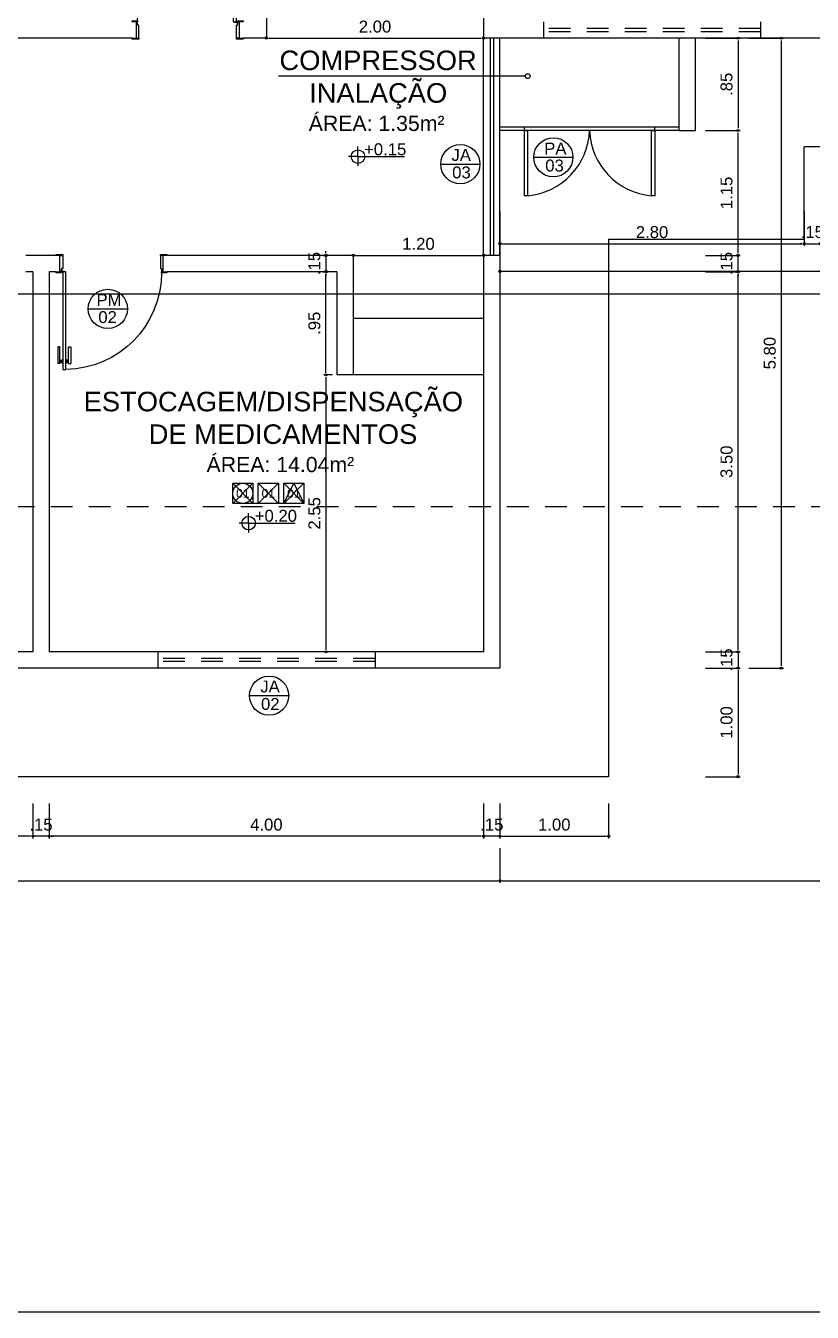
# Model space of a CAD drawing. Header units: millimetres. Extents: x 2125 to 3408, y 1171 to 1686.
# Drawn here: x 2425.94 to 2433.18, y 1433.27 to 1445.12 of the extents above; entities that cross this region are included whole.
import ezdxf
from ezdxf.enums import TextEntityAlignment as Align

# ---------------------------------------------------------------- set-up
doc = ezdxf.new("R2010")
doc.units = ezdxf.units.MM
doc.linetypes.add('CONTORNO_QUADRO_T', pattern=[0.35, 0.2, -0.15])
for name, color, linetype in [('CALÇADA', 252, 'Continuous'), ('cotas', 7, 'Continuous'), ('ESQUADRIA', 3, 'Continuous'), ('ESQUADRIAS', 7, 'Continuous'), ('Esquadrias portas', 7, 'Continuous'), ('Esquadrias_Portas', 2, 'Continuous'), ('JANELA2', 1, 'Continuous'), ('linha de corte', 1, 'Continuous'), ('PAREDE', 4, 'Continuous'), ('TEXTO01', 7, 'Continuous'), ('TEXTO02', 3, 'Continuous'), ('TEXTO03', 2, 'Continuous'), ('TEXTO_ESP_FORRO', 62, 'Continuous'), ('TEXTO_ESP_PAREDES', 10, 'Continuous'), ('TEXTO_ESP_PISO', 150, 'Continuous')]:
    doc.layers.add(name, color=color, linetype=linetype)
doc.styles.add('ARIAL', font='sanss___.ttf')
doc.styles.add('ROMANS', font='arial.ttf')
doc.styles.add('TEXTO1', font='swissko.ttf', dxfattribs={"width": 0.6, "height": 0.1})
doc.dimstyles.new('ESCALA75', dxfattribs={"dimtxt": 0.11, "dimasz": 0.02, "dimexe": 0.02, "dimexo": 0.04, "dimgap": 0.05, "dimtad": 1, "dimzin": 4, "dimdsep": 46, "dimtxsty": 'ROMANS', "dimblk1": 'PPC', "dimblk2": 'PPC', "dimsah": 1, "dimcen": 0.02, "dimclrd": 7, "dimclre": 7, "dimclrt": 3, "dimazin": 1, "dimtfac": 1, "dimtix": 1, "dimtmove": 0, "dimatfit": 3, "dimldrblk": 'PPC', "dimfxl": 0, "dimtolj": 1, "dimtzin": 12, "dimarcsym": 0})

# ---------------------------------------------------------------- blocks, each defined once
blk = doc.blocks.new('P90_02')
at = {"layer": 'ESQUADRIAS', "color": 2}
for p, q in [((0.025, 0.075), (0.025, 0.975)), ((0.025, 0.975), (0.055, 0.975)), ((0.055, 0.975), (0.055, 0.075)), ((0.055, 0.075), (0.025, 0.075))]:
    blk.add_line(p, q, dxfattribs=at)
at = {"layer": 'ESQUADRIAS', "color": 3, "linetype": 'Continuous'}
for p, q in [((-0.02, 0.77), (-0.02, 0.921)), ((0, 0.921), (0, 0.77)), ((0.023, 0.88), (0.023, 0.92)), ((0.057, 0.88), (0.057, 0.92)), ((0.08, 0.921), (0.08, 0.77)), ((0.1, 0.77), (0.1, 0.921)), ((-0.003, 0.767), (-0.017, 0.767)), ((0.083, 0.767), (0.097, 0.767))]:
    blk.add_line(p, q, dxfattribs=at)
at = {"layer": 'ESQUADRIAS', "color": 3}
for p, q in [((0, 0.921), (-0.02, 0.921)), ((0, 0.91), (0.023, 0.91)), ((0, 0.9), (0.023, 0.9)), ((0, 0.89), (0.023, 0.89)), ((0.023, 0.92), (0.025, 0.92)), ((0.023, 0.88), (0.025, 0.88)), ((0.057, 0.92), (0.055, 0.92)), ((0.057, 0.88), (0.055, 0.88)), ((0.08, 0.91), (0.057, 0.91)), ((0.08, 0.9), (0.057, 0.9)), ((0.08, 0.89), (0.057, 0.89)), ((0.08, 0.921), (0.1, 0.921))]:
    blk.add_line(p, q, dxfattribs=at)
at = {"layer": 'ESQUADRIAS'}
for p, q in [((0.016, 0.059), (0.016, 0.062)), ((0.032, 0.074), (0.029, 0.074))]:
    blk.add_line(p, q, dxfattribs=at)
at = {"layer": 'ESQUADRIAS', "color": 3}
for points in [[(0.015, 0.085), (-0.035, 0.085), (-0.035, 0.075), (0.015, 0.075)], [(0.985, 0.085), (0.935, 0.085), (0.935, 0.075), (0.985, 0.075)], [(0.025, -0.075), (0, -0.075), (-0.035, -0.075), (-0.035, -0.085), (0.025, -0.085)], [(0.985, -0.075), (0.925, -0.075), (0.925, -0.085), (0.985, -0.085)]]:
    blk.add_lwpolyline(points, close=True, dxfattribs=at)
at = {"layer": 'ESQUADRIAS', "color": 2}
for points in [[(0.025, 0.045), (0.015, 0.045), (0.015, 0.075), (0, 0.075), (0, -0.075), (0.025, -0.075)], [(0.925, 0.045), (0.935, 0.045), (0.935, 0.075), (0.95, 0.075), (0.95, -0.075), (0.925, -0.075)]]:
    blk.add_lwpolyline(points, close=True, dxfattribs=at)
at = {"layer": 'ESQUADRIAS', "color": 1}
for points in [[(0.016, 0.071, -0.236068), (0.015, 0.073), (0.015, 0.07), (0.015, 0.05), (0.016, 0.05)], [(0.02, 0.074, 0.236068), (0.017, 0.075), (0.02, 0.075), (0.04, 0.075), (0.04, 0.074)]]:
    blk.add_lwpolyline(points, format="xyb", close=True, dxfattribs=at)
at = {"layer": 'ESQUADRIAS'}
for points in [[(0.017, 0.063), (0.016, 0.062), (0.016, 0.062)], [(0.017, 0.058), (0.016, 0.059), (0.016, 0.059)], [(0.017, 0.06), (0.017, 0.06), (0.017, 0.058), (0.017, 0.058), (0.017, 0.063), (0.017, 0.063), (0.017, 0.06), (0.017, 0.06)], [(0.028, 0.073), (0.029, 0.074), (0.029, 0.074)], [(0.03, 0.073), (0.03, 0.073), (0.033, 0.073), (0.033, 0.073), (0.028, 0.073), (0.028, 0.073), (0.03, 0.073), (0.03, 0.073)], [(0.033, 0.073), (0.032, 0.074), (0.032, 0.074)]]:
    blk.add_lwpolyline(points, dxfattribs=at)
at = {"layer": 'ESQUADRIAS', "color": 1}
blk.add_circle((0.017, 0.073), 0.0025, dxfattribs=at)
at = {"layer": 'ESQUADRIAS'}
blk.add_arc((0.043, 0.083), 0.892, 0.1295, 89.2231, dxfattribs=at)
at = {"layer": 'ESQUADRIAS', "color": 3, "linetype": 'Continuous'}
for centre, start, end in [((-0.017, 0.77), 180, 260.5377), ((-0.003, 0.77), 260.5377, 360), ((0.083, 0.77), 180, 279.4623), ((0.097, 0.77), 279.4623, 0)]:
    blk.add_arc(centre, 0.003, start, end, dxfattribs=at)
blk = doc.blocks.new('PPC')
at = {"color": 2}
blk.add_circle((0, 0), 0.5, dxfattribs=at)
blk = doc.blocks.new('*D860')
at = {"layer": 'cotas', "color": 7, "lineweight": -2, "transparency": 16777216}
for p, q in [((2430.158, 1437.954), (2430.158, 1437.634)), ((2430.308, 1437.954), (2430.308, 1437.634)), ((2430.138, 1437.654), (2430.118, 1437.654)), ((2430.308, 1437.654), (2430.158, 1437.654)), ((2430.328, 1437.654), (2430.348, 1437.654))]:
    blk.add_line(p, q, dxfattribs=at)
at = {"layer": 'DEFPOINTS', "color": 0, "transparency": 16777216}
for p in [(2430.158, 1438.322), (2430.308, 1438.172), (2430.158, 1437.654)]:
    blk.add_point(p, dxfattribs=at)
at = {"layer": 'cotas', "color": 7, "lineweight": -2, "transparency": 16777216, "xscale": 0.02, "yscale": 0.02, "zscale": 0.02}
blk.add_blockref('PPC', (2430.158, 1437.654), dxfattribs=at)
at = {"layer": 'cotas', "color": 7, "lineweight": -2, "transparency": 16777216, "xscale": 0.02, "yscale": 0.02, "zscale": 0.02, "rotation": 180}
blk.add_blockref('PPC', (2430.308, 1437.654), dxfattribs=at)
at = {"layer": 'cotas', "color": 3, "transparency": 16777216, "insert": (2430.233, 1437.76), "char_height": 0.11, "attachment_point": 5, "style": 'ROMANS'}
blk.add_mtext('\\A1;.15', dxfattribs=at)
blk = doc.blocks.new('*D861')
at = {"layer": 'cotas', "color": 7, "lineweight": -2, "transparency": 16777216}
for p, q in [((2426.158, 1437.954), (2426.158, 1437.634)), ((2430.158, 1437.954), (2430.158, 1437.634)), ((2430.138, 1437.654), (2426.178, 1437.654))]:
    blk.add_line(p, q, dxfattribs=at)
at = {"layer": 'DEFPOINTS', "color": 0, "transparency": 16777216}
for p in [(2426.158, 1438.322), (2430.158, 1438.322), (2426.158, 1437.654)]:
    blk.add_point(p, dxfattribs=at)
at = {"layer": 'cotas', "color": 7, "lineweight": -2, "transparency": 16777216, "xscale": 0.02, "yscale": 0.02, "zscale": 0.02, "rotation": 180}
blk.add_blockref('PPC', (2426.158, 1437.654), dxfattribs=at)
at = {"layer": 'cotas', "color": 7, "lineweight": -2, "transparency": 16777216, "xscale": 0.02, "yscale": 0.02, "zscale": 0.02}
blk.add_blockref('PPC', (2430.158, 1437.654), dxfattribs=at)
at = {"layer": 'cotas', "color": 3, "transparency": 16777216, "insert": (2428.158, 1437.76), "char_height": 0.11, "attachment_point": 5, "style": 'ROMANS'}
blk.add_mtext('\\A1;4.00', dxfattribs=at)
blk = doc.blocks.new('*D862')
at = {"layer": 'cotas', "color": 7, "lineweight": -2, "transparency": 16777216}
for p, q in [((2426.008, 1437.954), (2426.008, 1437.634)), ((2426.158, 1437.954), (2426.158, 1437.634)), ((2425.988, 1437.654), (2425.968, 1437.654)), ((2426.158, 1437.654), (2426.008, 1437.654)), ((2426.178, 1437.654), (2426.198, 1437.654))]:
    blk.add_line(p, q, dxfattribs=at)
at = {"layer": 'DEFPOINTS', "color": 0, "transparency": 16777216}
for p in [(2426.008, 1438.322), (2426.158, 1438.322), (2426.008, 1437.654)]:
    blk.add_point(p, dxfattribs=at)
at = {"layer": 'cotas', "color": 7, "lineweight": -2, "transparency": 16777216, "xscale": 0.02, "yscale": 0.02, "zscale": 0.02}
blk.add_blockref('PPC', (2426.008, 1437.654), dxfattribs=at)
at = {"layer": 'cotas', "color": 7, "lineweight": -2, "transparency": 16777216, "xscale": 0.02, "yscale": 0.02, "zscale": 0.02, "rotation": 180}
blk.add_blockref('PPC', (2426.158, 1437.654), dxfattribs=at)
at = {"layer": 'cotas', "color": 3, "transparency": 16777216, "insert": (2426.083, 1437.76), "char_height": 0.11, "attachment_point": 5, "style": 'ROMANS'}
blk.add_mtext('\\A1;.15', dxfattribs=at)
blk = doc.blocks.new('*D863')
at = {"layer": 'cotas', "color": 7, "lineweight": -2, "transparency": 16777216}
for p, q in [((2416.758, 1437.954), (2416.758, 1437.634)), ((2426.008, 1437.954), (2426.008, 1437.634)), ((2425.988, 1437.654), (2416.778, 1437.654))]:
    blk.add_line(p, q, dxfattribs=at)
at = {"layer": 'DEFPOINTS', "color": 0, "transparency": 16777216}
for p in [(2416.758, 1438.322), (2426.008, 1438.322), (2416.758, 1437.654)]:
    blk.add_point(p, dxfattribs=at)
at = {"layer": 'cotas', "color": 7, "lineweight": -2, "transparency": 16777216, "xscale": 0.02, "yscale": 0.02, "zscale": 0.02, "rotation": 180}
blk.add_blockref('PPC', (2416.758, 1437.654), dxfattribs=at)
at = {"layer": 'cotas', "color": 7, "lineweight": -2, "transparency": 16777216, "xscale": 0.02, "yscale": 0.02, "zscale": 0.02}
blk.add_blockref('PPC', (2426.008, 1437.654), dxfattribs=at)
at = {"layer": 'cotas', "color": 3, "transparency": 16777216, "insert": (2421.383, 1437.76), "char_height": 0.11, "attachment_point": 5, "style": 'ROMANS'}
blk.add_mtext('\\A1;9.25', dxfattribs=at)
blk = doc.blocks.new('*D874')
at = {"layer": 'cotas', "color": 7, "lineweight": -2, "transparency": 16777216}
for p, q in [((2430.308, 1443.409), (2430.308, 1443.089)), ((2433.108, 1443.409), (2433.108, 1443.089)), ((2430.328, 1443.109), (2433.088, 1443.109))]:
    blk.add_line(p, q, dxfattribs=at)
at = {"layer": 'DEFPOINTS', "color": 0, "transparency": 16777216}
for p in [(2430.308, 1443.912), (2433.108, 1443.912), (2433.108, 1443.109)]:
    blk.add_point(p, dxfattribs=at)
at = {"layer": 'cotas', "color": 7, "lineweight": -2, "transparency": 16777216, "xscale": 0.02, "yscale": 0.02, "zscale": 0.02, "rotation": 180}
blk.add_blockref('PPC', (2430.308, 1443.109), dxfattribs=at)
at = {"layer": 'cotas', "color": 7, "lineweight": -2, "transparency": 16777216, "xscale": 0.02, "yscale": 0.02, "zscale": 0.02}
blk.add_blockref('PPC', (2433.108, 1443.109), dxfattribs=at)
at = {"layer": 'cotas', "color": 3, "transparency": 16777216, "insert": (2431.708, 1443.215), "char_height": 0.11, "attachment_point": 5, "style": 'ROMANS'}
blk.add_mtext('\\A1;2.80', dxfattribs=at)
blk = doc.blocks.new('*D875')
at = {"layer": 'cotas', "color": 7, "lineweight": -2, "transparency": 16777216}
for p, q in [((2433.108, 1443.409), (2433.108, 1443.089)), ((2433.258, 1443.409), (2433.258, 1443.089)), ((2433.088, 1443.109), (2433.068, 1443.109)), ((2433.108, 1443.109), (2433.258, 1443.109)), ((2433.278, 1443.109), (2433.298, 1443.109))]:
    blk.add_line(p, q, dxfattribs=at)
at = {"layer": 'DEFPOINTS', "color": 0, "transparency": 16777216}
for p in [(2433.108, 1443.912), (2433.258, 1443.912), (2433.258, 1443.109)]:
    blk.add_point(p, dxfattribs=at)
at = {"layer": 'cotas', "color": 7, "lineweight": -2, "transparency": 16777216, "xscale": 0.02, "yscale": 0.02, "zscale": 0.02}
blk.add_blockref('PPC', (2433.108, 1443.109), dxfattribs=at)
at = {"layer": 'cotas', "color": 7, "lineweight": -2, "transparency": 16777216, "xscale": 0.02, "yscale": 0.02, "zscale": 0.02, "rotation": 180}
blk.add_blockref('PPC', (2433.258, 1443.109), dxfattribs=at)
at = {"layer": 'cotas', "color": 3, "transparency": 16777216, "insert": (2433.183, 1443.215), "char_height": 0.11, "attachment_point": 5, "style": 'ROMANS'}
blk.add_mtext('\\A1;.15', dxfattribs=at)
blk = doc.blocks.new('*D878')
at = {"layer": 'cotas', "color": 7, "lineweight": -2, "transparency": 16777216}
for p, q in [((2416.608, 1437.543), (2416.608, 1437.223)), ((2430.308, 1437.543), (2430.308, 1437.223)), ((2416.628, 1437.243), (2430.288, 1437.243))]:
    blk.add_line(p, q, dxfattribs=at)
at = {"layer": 'DEFPOINTS', "color": 0, "transparency": 16777216}
for p in [(2416.608, 1438.309), (2430.308, 1438.309), (2430.308, 1437.243)]:
    blk.add_point(p, dxfattribs=at)
at = {"layer": 'cotas', "color": 7, "lineweight": -2, "transparency": 16777216, "xscale": 0.02, "yscale": 0.02, "zscale": 0.02, "rotation": 180}
blk.add_blockref('PPC', (2416.608, 1437.243), dxfattribs=at)
at = {"layer": 'cotas', "color": 7, "lineweight": -2, "transparency": 16777216, "xscale": 0.02, "yscale": 0.02, "zscale": 0.02}
blk.add_blockref('PPC', (2430.308, 1437.243), dxfattribs=at)
at = {"layer": 'cotas', "color": 3, "transparency": 16777216, "insert": (2423.458, 1437.349), "char_height": 0.11, "attachment_point": 5, "style": 'ROMANS'}
blk.add_mtext('\\A1;13.70', dxfattribs=at)
blk = doc.blocks.new('*D879')
at = {"layer": 'cotas', "color": 7, "lineweight": -2, "transparency": 16777216}
for p, q in [((2430.308, 1443.155), (2430.308, 1442.835)), ((2440.458, 1443.155), (2440.458, 1442.835)), ((2430.328, 1442.855), (2440.438, 1442.855))]:
    blk.add_line(p, q, dxfattribs=at)
at = {"layer": 'DEFPOINTS', "color": 0, "transparency": 16777216}
for p in [(2430.308, 1443.762), (2440.458, 1443.762), (2440.458, 1442.855)]:
    blk.add_point(p, dxfattribs=at)
at = {"layer": 'cotas', "color": 7, "lineweight": -2, "transparency": 16777216, "xscale": 0.02, "yscale": 0.02, "zscale": 0.02, "rotation": 180}
blk.add_blockref('PPC', (2430.308, 1442.855), dxfattribs=at)
at = {"layer": 'cotas', "color": 7, "lineweight": -2, "transparency": 16777216, "xscale": 0.02, "yscale": 0.02, "zscale": 0.02}
blk.add_blockref('PPC', (2440.458, 1442.855), dxfattribs=at)
at = {"layer": 'cotas', "color": 3, "transparency": 16777216, "insert": (2435.383, 1442.961), "char_height": 0.11, "attachment_point": 5, "style": 'ROMANS'}
blk.add_mtext('\\A1;10.15', dxfattribs=at)
blk = doc.blocks.new('*D881')
at = {"layer": 'cotas', "color": 7, "lineweight": -2, "transparency": 16777216}
for p, q in [((2432.598, 1445.001), (2432.918, 1445.001)), ((2432.898, 1444.981), (2432.898, 1439.221)), ((2432.598, 1439.201), (2432.918, 1439.201))]:
    blk.add_line(p, q, dxfattribs=at)
at = {"layer": 'DEFPOINTS', "color": 0, "transparency": 16777216}
for p in [(2431.762, 1445.001), (2431.762, 1439.201), (2432.898, 1439.201)]:
    blk.add_point(p, dxfattribs=at)
at = {"layer": 'cotas', "color": 7, "lineweight": -2, "transparency": 16777216, "xscale": 0.02, "yscale": 0.02, "zscale": 0.02}
for p, rotation in [((2432.898, 1445.001), 90), ((2432.898, 1439.201), 270)]:
    blk.add_blockref('PPC', p, dxfattribs=dict(at, rotation=rotation))
at = {"layer": 'cotas', "color": 3, "transparency": 16777216, "insert": (2432.792, 1442.101), "char_height": 0.11, "attachment_point": 5, "rotation": 90, "style": 'ROMANS'}
blk.add_mtext('\\A1;5.80', dxfattribs=at)
blk = doc.blocks.new('*D935')
at = {"layer": 'cotas', "color": 7, "lineweight": -2, "transparency": 16777216}
for p, q in [((2428.678, 1443.001), (2428.726, 1443.001)), ((2428.706, 1443.021), (2428.706, 1443.041)), ((2428.706, 1443.001), (2428.706, 1442.851)), ((2428.678, 1442.851), (2428.726, 1442.851)), ((2428.706, 1442.831), (2428.706, 1442.811))]:
    blk.add_line(p, q, dxfattribs=at)
at = {"layer": 'DEFPOINTS', "color": 0, "transparency": 16777216}
for p in [(2428.638, 1443.001), (2428.638, 1442.851), (2428.706, 1442.851)]:
    blk.add_point(p, dxfattribs=at)
at = {"layer": 'cotas', "color": 7, "lineweight": -2, "transparency": 16777216, "xscale": 0.02, "yscale": 0.02, "zscale": 0.02}
for p, rotation in [((2428.706, 1443.001), 270), ((2428.706, 1442.851), 90)]:
    blk.add_blockref('PPC', p, dxfattribs=dict(at, rotation=rotation))
at = {"layer": 'cotas', "color": 3, "transparency": 16777216, "insert": (2428.6, 1442.926), "char_height": 0.11, "attachment_point": 5, "rotation": 90, "style": 'ROMANS'}
blk.add_mtext('\\A1;.15', dxfattribs=at)
blk = doc.blocks.new('*D936')
at = {"layer": 'cotas', "color": 7, "lineweight": -2, "transparency": 16777216}
for p, q in [((2428.768, 1441.901), (2428.686, 1441.901)), ((2428.706, 1441.881), (2428.706, 1439.371)), ((2428.724, 1439.351), (2428.686, 1439.351))]:
    blk.add_line(p, q, dxfattribs=at)
at = {"layer": 'DEFPOINTS', "color": 0, "transparency": 16777216}
for p in [(2428.808, 1441.901), (2428.706, 1439.351), (2428.764, 1439.351)]:
    blk.add_point(p, dxfattribs=at)
at = {"layer": 'cotas', "color": 7, "lineweight": -2, "transparency": 16777216, "xscale": 0.02, "yscale": 0.02, "zscale": 0.02}
for p, rotation in [((2428.706, 1441.901), 90), ((2428.706, 1439.351), 270)]:
    blk.add_blockref('PPC', p, dxfattribs=dict(at, rotation=rotation))
at = {"layer": 'cotas', "color": 3, "transparency": 16777216, "insert": (2428.6, 1440.626), "char_height": 0.11, "attachment_point": 5, "rotation": 90, "style": 'ROMANS'}
blk.add_mtext('\\A1;2.55', dxfattribs=at)
blk = doc.blocks.new('*D937')
at = {"layer": 'cotas', "color": 7, "lineweight": -2, "transparency": 16777216}
for p, q in [((2428.958, 1443.001), (2428.958, 1442.981)), ((2428.978, 1443.001), (2430.138, 1443.001)), ((2430.158, 1443.001), (2430.158, 1443.021))]:
    blk.add_line(p, q, dxfattribs=at)
at = {"layer": 'DEFPOINTS', "color": 0, "transparency": 16777216}
for p in [(2428.958, 1443.001), (2430.158, 1443.001), (2430.158, 1443.001)]:
    blk.add_point(p, dxfattribs=at)
at = {"layer": 'cotas', "color": 7, "lineweight": -2, "transparency": 16777216, "xscale": 0.02, "yscale": 0.02, "zscale": 0.02, "rotation": 180}
blk.add_blockref('PPC', (2428.958, 1443.001), dxfattribs=at)
at = {"layer": 'cotas', "color": 7, "lineweight": -2, "transparency": 16777216, "xscale": 0.02, "yscale": 0.02, "zscale": 0.02}
blk.add_blockref('PPC', (2430.158, 1443.001), dxfattribs=at)
at = {"layer": 'cotas', "color": 3, "transparency": 16777216, "insert": (2429.558, 1443.107), "char_height": 0.11, "attachment_point": 5, "style": 'ROMANS'}
blk.add_mtext('\\A1;1.20', dxfattribs=at)
blk = doc.blocks.new('*D938')
at = {"layer": 'cotas', "color": 7, "lineweight": -2, "transparency": 16777216}
for p, q in [((2428.158, 1445.001), (2428.158, 1445.021)), ((2428.178, 1445.001), (2430.138, 1445.001)), ((2430.158, 1445.001), (2430.158, 1445.021))]:
    blk.add_line(p, q, dxfattribs=at)
at = {"layer": 'DEFPOINTS', "color": 0, "transparency": 16777216}
for p in [(2428.158, 1445.001), (2430.158, 1445.001), (2430.158, 1445.001)]:
    blk.add_point(p, dxfattribs=at)
at = {"layer": 'cotas', "color": 7, "lineweight": -2, "transparency": 16777216, "xscale": 0.02, "yscale": 0.02, "zscale": 0.02, "rotation": 180}
blk.add_blockref('PPC', (2428.158, 1445.001), dxfattribs=at)
at = {"layer": 'cotas', "color": 7, "lineweight": -2, "transparency": 16777216, "xscale": 0.02, "yscale": 0.02, "zscale": 0.02}
blk.add_blockref('PPC', (2430.158, 1445.001), dxfattribs=at)
at = {"layer": 'cotas', "color": 3, "transparency": 16777216, "insert": (2429.158, 1445.107), "char_height": 0.11, "attachment_point": 5, "style": 'ROMANS'}
blk.add_mtext('\\A1;2.00', dxfattribs=at)
blk = doc.blocks.new('Esp_Pis_Par_For_Esc100')
at = {"layer": 'DEFPOINTS'}
for p, q in [((0, 0.37), (0.37, 0)), ((0.37, 0.37), (0, 0)), ((0.47, 0.37), (0.84, 0)), ((0.84, 0.37), (0.47, 0)), ((0.94, 0.37), (1.31, 0)), ((1.31, 0.37), (0.94, 0)), ((0.47, 0), (0.37, 0)), ((0.94, 0), (0.84, 0))]:
    blk.add_line(p, q, dxfattribs=at)
for points in [[(0.37, 0.37), (0.37, 0), (0, 0), (0, 0.37)], [(1.31, 0.37), (1.31, 0), (0.94, 0), (0.94, 0.37)]]:
    blk.add_lwpolyline(points, close=True, dxfattribs=at)
at = {"layer": 'TEXTO_ESP_FORRO'}
blk.add_lwpolyline([(0.94, 0), (1.125, 0.37), (1.31, 0)], close=True, dxfattribs=at)
at = {"layer": 'TEXTO_ESP_PAREDES'}
blk.add_lwpolyline([(0.84, 0.37), (0.84, 0), (0.47, 0), (0.47, 0.37)], close=True, dxfattribs=at)
at = {"layer": 'TEXTO_ESP_PISO'}
blk.add_circle((0.185, 0.185), 0.185, dxfattribs=at)
at = {"layer": 'TEXTO_ESP_FORRO', "color": 3, "linetype": 'ByBlock', "style": 'ARIAL', "text_generation_flag": 6}
blk.add_attdef('FOR', text='', height=0.16, rotation=180, dxfattribs=at).set_placement((1.125, 0.185), align=Align.MIDDLE_CENTER)
at = {"layer": 'TEXTO_ESP_PAREDES', "color": 3, "linetype": 'ByBlock', "ltscale": 0.0001, "style": 'ARIAL', "text_generation_flag": 6}
blk.add_attdef('PAR', text='', height=0.16, rotation=180, dxfattribs=at).set_placement((0.655, 0.185), align=Align.MIDDLE_CENTER)
at = {"layer": 'TEXTO_ESP_PISO', "color": 3, "linetype": 'ByBlock', "style": 'ARIAL', "text_generation_flag": 6}
blk.add_attdef('PIS', text='', height=0.16, rotation=180, dxfattribs=at).set_placement((0.185, 0.185), align=Align.MIDDLE_CENTER)
blk = doc.blocks.new('*D896')
at = {"layer": 'cotas', "color": 7, "lineweight": -2, "transparency": 16777216}
for p, q in [((2432.2, 1439.351), (2432.52, 1439.351)), ((2432.5, 1439.371), (2432.5, 1439.391)), ((2432.5, 1439.351), (2432.5, 1439.201)), ((2432.2, 1439.201), (2432.52, 1439.201)), ((2432.5, 1439.181), (2432.5, 1439.161))]:
    blk.add_line(p, q, dxfattribs=at)
at = {"layer": 'DEFPOINTS', "color": 0, "transparency": 16777216}
for p in [(2431.152, 1439.351), (2431.152, 1439.201), (2432.5, 1439.201)]:
    blk.add_point(p, dxfattribs=at)
at = {"layer": 'cotas', "color": 7, "lineweight": -2, "transparency": 16777216, "xscale": 0.02, "yscale": 0.02, "zscale": 0.02}
for p, rotation in [((2432.5, 1439.351), 270), ((2432.5, 1439.201), 90)]:
    blk.add_blockref('PPC', p, dxfattribs=dict(at, rotation=rotation))
at = {"layer": 'cotas', "color": 3, "transparency": 16777216, "insert": (2432.394, 1439.276), "char_height": 0.11, "attachment_point": 5, "rotation": 90, "style": 'ROMANS'}
blk.add_mtext('\\A1;.15', dxfattribs=at)
blk = doc.blocks.new('*D897')
at = {"layer": 'cotas', "color": 7, "lineweight": -2, "transparency": 16777216}
for p, q in [((2432.2, 1439.201), (2432.52, 1439.201)), ((2432.5, 1439.181), (2432.5, 1438.221)), ((2432.2, 1438.201), (2432.52, 1438.201))]:
    blk.add_line(p, q, dxfattribs=at)
at = {"layer": 'DEFPOINTS', "color": 0, "transparency": 16777216}
for p in [(2431.152, 1439.201), (2432.152, 1438.201), (2432.5, 1438.201)]:
    blk.add_point(p, dxfattribs=at)
at = {"layer": 'cotas', "color": 7, "lineweight": -2, "transparency": 16777216, "xscale": 0.02, "yscale": 0.02, "zscale": 0.02}
for p, rotation in [((2432.5, 1439.201), 90), ((2432.5, 1438.201), 270)]:
    blk.add_blockref('PPC', p, dxfattribs=dict(at, rotation=rotation))
at = {"layer": 'cotas', "color": 3, "transparency": 16777216, "insert": (2432.394, 1438.701), "char_height": 0.11, "attachment_point": 5, "rotation": 90, "style": 'ROMANS'}
blk.add_mtext('\\A1;1.00', dxfattribs=at)
blk = doc.blocks.new('*D941')
at = {"layer": 'cotas', "color": 7, "lineweight": -2, "transparency": 16777216}
for p, q in [((2430.308, 1437.954), (2430.308, 1437.634)), ((2431.308, 1437.954), (2431.308, 1437.634)), ((2430.328, 1437.654), (2431.288, 1437.654))]:
    blk.add_line(p, q, dxfattribs=at)
at = {"layer": 'DEFPOINTS', "color": 0, "transparency": 16777216}
for p in [(2430.308, 1439.201), (2431.308, 1439.201), (2431.308, 1437.654)]:
    blk.add_point(p, dxfattribs=at)
at = {"layer": 'cotas', "color": 7, "lineweight": -2, "transparency": 16777216, "xscale": 0.02, "yscale": 0.02, "zscale": 0.02, "rotation": 180}
blk.add_blockref('PPC', (2430.308, 1437.654), dxfattribs=at)
at = {"layer": 'cotas', "color": 7, "lineweight": -2, "transparency": 16777216, "xscale": 0.02, "yscale": 0.02, "zscale": 0.02}
blk.add_blockref('PPC', (2431.308, 1437.654), dxfattribs=at)
at = {"layer": 'cotas', "color": 3, "transparency": 16777216, "insert": (2430.808, 1437.76), "char_height": 0.11, "attachment_point": 5, "style": 'ROMANS'}
blk.add_mtext('\\A1;1.00', dxfattribs=at)
blk = doc.blocks.new('*D898')
at = {"layer": 'cotas', "color": 7, "lineweight": -2, "transparency": 16777216}
for p, q in [((2430.308, 1437.543), (2430.308, 1437.223)), ((2440.458, 1437.543), (2440.458, 1437.223)), ((2430.328, 1437.243), (2440.438, 1437.243))]:
    blk.add_line(p, q, dxfattribs=at)
at = {"layer": 'DEFPOINTS', "color": 0, "transparency": 16777216}
for p in [(2430.308, 1439.17), (2440.458, 1439.17), (2440.458, 1437.243)]:
    blk.add_point(p, dxfattribs=at)
at = {"layer": 'cotas', "color": 7, "lineweight": -2, "transparency": 16777216, "xscale": 0.02, "yscale": 0.02, "zscale": 0.02, "rotation": 180}
blk.add_blockref('PPC', (2430.308, 1437.243), dxfattribs=at)
at = {"layer": 'cotas', "color": 7, "lineweight": -2, "transparency": 16777216, "xscale": 0.02, "yscale": 0.02, "zscale": 0.02}
blk.add_blockref('PPC', (2440.458, 1437.243), dxfattribs=at)
at = {"layer": 'cotas', "color": 3, "transparency": 16777216, "insert": (2435.383, 1437.349), "char_height": 0.11, "attachment_point": 5, "style": 'ROMANS'}
blk.add_mtext('\\A1;10.15', dxfattribs=at)
blk = doc.blocks.new('*D957')
at = {"layer": 'cotas', "color": 7, "lineweight": -2, "transparency": 16777216}
for p, q in [((2432.2, 1445.001), (2432.52, 1445.001)), ((2432.5, 1444.981), (2432.5, 1444.171)), ((2432.2, 1444.151), (2432.52, 1444.151))]:
    blk.add_line(p, q, dxfattribs=at)
at = {"layer": 'DEFPOINTS', "color": 0, "transparency": 16777216}
for p in [(2432.108, 1445.001), (2432.108, 1444.151), (2432.5, 1444.151)]:
    blk.add_point(p, dxfattribs=at)
at = {"layer": 'cotas', "color": 7, "lineweight": -2, "transparency": 16777216, "xscale": 0.02, "yscale": 0.02, "zscale": 0.02}
for p, rotation in [((2432.5, 1445.001), 90), ((2432.5, 1444.151), 270)]:
    blk.add_blockref('PPC', p, dxfattribs=dict(at, rotation=rotation))
at = {"layer": 'cotas', "color": 3, "transparency": 16777216, "insert": (2432.394, 1444.576), "char_height": 0.11, "attachment_point": 5, "rotation": 90, "style": 'ROMANS'}
blk.add_mtext('\\A1;.85', dxfattribs=at)
blk = doc.blocks.new('*D958')
at = {"layer": 'cotas', "color": 7, "lineweight": -2, "transparency": 16777216}
for p, q in [((2432.2, 1442.851), (2432.52, 1442.851)), ((2432.5, 1439.371), (2432.5, 1442.831)), ((2432.2, 1439.351), (2432.52, 1439.351))]:
    blk.add_line(p, q, dxfattribs=at)
at = {"layer": 'DEFPOINTS', "color": 0, "transparency": 16777216}
for p in [(2428.808, 1442.851), (2432.5, 1442.851), (2430.158, 1439.351)]:
    blk.add_point(p, dxfattribs=at)
at = {"layer": 'cotas', "color": 7, "lineweight": -2, "transparency": 16777216, "xscale": 0.02, "yscale": 0.02, "zscale": 0.02}
for p, rotation in [((2432.5, 1442.851), 90), ((2432.5, 1439.351), 270)]:
    blk.add_blockref('PPC', p, dxfattribs=dict(at, rotation=rotation))
at = {"layer": 'cotas', "color": 3, "transparency": 16777216, "insert": (2432.394, 1441.101), "char_height": 0.11, "attachment_point": 5, "rotation": 90, "style": 'ROMANS'}
blk.add_mtext('\\A1;3.50', dxfattribs=at)
blk = doc.blocks.new('*D959')
at = {"layer": 'cotas', "color": 7, "lineweight": -2, "transparency": 16777216}
for p, q in [((2432.2, 1443.001), (2432.52, 1443.001)), ((2432.5, 1443.021), (2432.5, 1443.041)), ((2432.5, 1442.851), (2432.5, 1443.001)), ((2432.2, 1442.851), (2432.52, 1442.851)), ((2432.5, 1442.831), (2432.5, 1442.811))]:
    blk.add_line(p, q, dxfattribs=at)
at = {"layer": 'DEFPOINTS', "color": 0, "transparency": 16777216}
for p in [(2428.958, 1443.001), (2432.5, 1443.001), (2428.808, 1442.851)]:
    blk.add_point(p, dxfattribs=at)
at = {"layer": 'cotas', "color": 7, "lineweight": -2, "transparency": 16777216, "xscale": 0.02, "yscale": 0.02, "zscale": 0.02}
for p, rotation in [((2432.5, 1443.001), 270), ((2432.5, 1442.851), 90)]:
    blk.add_blockref('PPC', p, dxfattribs=dict(at, rotation=rotation))
at = {"layer": 'cotas', "color": 3, "transparency": 16777216, "insert": (2432.394, 1442.926), "char_height": 0.11, "attachment_point": 5, "rotation": 90, "style": 'ROMANS'}
blk.add_mtext('\\A1;.15', dxfattribs=at)
blk = doc.blocks.new('*D904')
at = {"layer": 'cotas', "color": 7, "lineweight": -2, "transparency": 16777216}
for p, q in [((2432.5, 1444.151), (2432.48, 1444.151)), ((2432.5, 1443.021), (2432.5, 1444.131)), ((2432.2, 1443.001), (2432.52, 1443.001))]:
    blk.add_line(p, q, dxfattribs=at)
at = {"layer": 'DEFPOINTS', "color": 0, "transparency": 16777216}
for p in [(2432.5, 1444.151), (2432.5, 1444.151), (2428.958, 1443.001)]:
    blk.add_point(p, dxfattribs=at)
at = {"layer": 'cotas', "color": 7, "lineweight": -2, "transparency": 16777216, "xscale": 0.02, "yscale": 0.02, "zscale": 0.02}
for p, rotation in [((2432.5, 1444.151), 90), ((2432.5, 1443.001), 270)]:
    blk.add_blockref('PPC', p, dxfattribs=dict(at, rotation=rotation))
at = {"layer": 'cotas', "color": 3, "transparency": 16777216, "insert": (2432.394, 1443.576), "char_height": 0.11, "attachment_point": 5, "rotation": 90, "style": 'ROMANS'}
blk.add_mtext('\\A1;1.15', dxfattribs=at)
blk = doc.blocks.new('new block4')
at = {"layer": 'TEXTO01'}
h = blk.add_hatch(dxfattribs=at)
h.set_pattern_fill('ANGLE', color=256)
h.set_pattern_definition([(0, (-2260.456, -913.906), (0, 6.985), [5.08, -1.905]), (90, (-2260.456, -913.906), (-6.985, 4e-16), [5.08, -1.905])])
h.paths.add_polyline_path([(0, 0), (0, -0.062, 0.414214), (0.062, 0)])
h.paths.add_polyline_path([(0, 0), (0, 0.062, 0.414214), (-0.062, 0)])
for q in [(-0.086, 0), (0, 0.093), (0.429, 0), (0, -0.085)]:
    blk.add_line((0, 0), q, dxfattribs=at)
blk.add_circle((0, 0), 0.0624, dxfattribs=at)
blk = doc.blocks.new('*D965')
at = {"layer": 'cotas', "color": 7, "lineweight": -2, "transparency": 16777216}
for p, q in [((2416.608, 1442.946), (2416.608, 1442.626)), ((2416.628, 1442.646), (2475.528, 1442.646)), ((2475.548, 1442.346), (2475.548, 1442.666))]:
    blk.add_line(p, q, dxfattribs=at)
at = {"layer": 'DEFPOINTS', "color": 0, "transparency": 16777216}
for p in [(2416.608, 1445.001), (2475.548, 1442.646), (2475.548, 1439.201)]:
    blk.add_point(p, dxfattribs=at)
at = {"layer": 'cotas', "color": 7, "lineweight": -2, "transparency": 16777216, "xscale": 0.02, "yscale": 0.02, "zscale": 0.02, "rotation": 180}
blk.add_blockref('PPC', (2416.608, 1442.646), dxfattribs=at)
at = {"layer": 'cotas', "color": 7, "lineweight": -2, "transparency": 16777216, "xscale": 0.02, "yscale": 0.02, "zscale": 0.02}
blk.add_blockref('PPC', (2475.548, 1442.646), dxfattribs=at)
at = {"layer": 'cotas', "color": 3, "transparency": 16777216, "insert": (2446.078, 1442.752), "char_height": 0.11, "attachment_point": 5, "style": 'ROMANS'}
blk.add_mtext('\\A1;58.94', dxfattribs=at)
blk = doc.blocks.new('*D921')
at = {"layer": 'cotas', "color": 7, "lineweight": -2, "transparency": 16777216}
for p, q in [((2428.768, 1442.851), (2428.686, 1442.851)), ((2428.706, 1441.921), (2428.706, 1442.831)), ((2428.768, 1441.901), (2428.686, 1441.901))]:
    blk.add_line(p, q, dxfattribs=at)
at = {"layer": 'DEFPOINTS', "color": 0, "transparency": 16777216}
for p in [(2428.706, 1442.851), (2428.808, 1442.851), (2428.808, 1441.901)]:
    blk.add_point(p, dxfattribs=at)
at = {"layer": 'cotas', "color": 7, "lineweight": -2, "transparency": 16777216, "xscale": 0.02, "yscale": 0.02, "zscale": 0.02}
for p, rotation in [((2428.706, 1442.851), 90), ((2428.706, 1441.901), 270)]:
    blk.add_blockref('PPC', p, dxfattribs=dict(at, rotation=rotation))
at = {"layer": 'cotas', "color": 3, "transparency": 16777216, "insert": (2428.6, 1442.376), "char_height": 0.11, "attachment_point": 5, "rotation": 90, "style": 'ROMANS'}
blk.add_mtext('\\A1;.95', dxfattribs=at)

msp = doc.modelspace()

# ---------------------------------------------------------------- hatches: boundary and pattern name
at = {"layer": 'TEXTO01'}
h = msp.add_hatch(dxfattribs=at)
h.set_pattern_fill('ANGLE', color=256)
h.set_pattern_definition([(0, (145.406, 562.0454), (0, 6.985), [5.08, -1.905]), (90, (145.406, 562.0454), (-6.985, 4e-16), [5.08, -1.905])])
h.paths.add_polyline_path([(2430.5863, 1444.651, 1), (2430.5407, 1444.651, 1)])

# ---------------------------------------------------------------- linework, layer by layer
for p, q in [((2431.9579, 1444.1806), (2430.3079, 1444.1806)), ((2431.9579, 1444.1506), (2430.3079, 1444.1506))]:
    msp.add_line(p, q)
at = {"linetype": 'Continuous'}
for p, q in [((2430.1579, 1442.4206), (2428.9579, 1442.4206)), ((2430.1579, 1441.9006), (2428.8079, 1441.9006)), ((2475.5479, 1433.2706), (2415.1079, 1433.2706))]:
    msp.add_line(p, q, dxfattribs=at)
at = {"layer": 'CALÇADA', "linetype": 'Continuous'}
for p, q in [((2439.4579, 1444.0006), (2433.1079, 1444.0006)), ((2433.1079, 1443.1506), (2433.1079, 1444.0006)), ((2431.3079, 1443.1506), (2431.3079, 1438.2006)), ((2431.3079, 1443.1506), (2433.1079, 1443.1506)), ((2431.3079, 1438.2006), (2415.6079, 1438.2006))]:
    msp.add_line(p, q, dxfattribs=at)
at = {"layer": 'ESQUADRIA', "linetype": 'CONTORNO_QUADRO_T'}
for p, q in [((2432.7079, 1445.0906), (2430.7079, 1445.0906)), ((2432.7079, 1445.0606), (2430.7079, 1445.0606)), ((2429.1579, 1439.2906), (2427.1579, 1439.2906)), ((2429.1579, 1439.2606), (2427.1579, 1439.2606))]:
    msp.add_line(p, q, dxfattribs=at)
at = {"layer": 'ESQUADRIA'}
for p, q in [((2430.2179, 1445.0006), (2430.2179, 1443.0006)), ((2430.2479, 1445.0006), (2430.2479, 1443.0006))]:
    msp.add_line(p, q, dxfattribs=at)
at = {"layer": 'Esquadrias portas'}
for centre, start, end in [((2430.5082, 1444.1732), 275.01546, 357.92214), ((2431.7575, 1444.1732), 182.07786, 264.98454)]:
    msp.add_arc(centre, 0.6251, start, end, dxfattribs=at)
at = {"layer": 'Esquadrias_Portas'}
for p, q in [((2430.5329, 1444.1506), (2430.5329, 1444.1806)), ((2431.7329, 1444.1506), (2431.7329, 1444.1806))]:
    msp.add_line(p, q, dxfattribs=at)
for points in [[(2430.5629, 1444.1506), (2430.5629, 1443.5506), (2430.5329, 1443.5506), (2430.5329, 1444.1506), (2430.5629, 1444.1506)], [(2431.7329, 1444.1506), (2431.7329, 1443.5506), (2431.7029, 1443.5506), (2431.7029, 1444.1506), (2431.7329, 1444.1506)]]:
    msp.add_lwpolyline(points, dxfattribs=at)
at = {"layer": 'JANELA2'}
for p, q in [((2430.7079, 1445.1506), (2430.7079, 1445.0006)), ((2432.7079, 1445.1506), (2432.7079, 1445.0006)), ((2430.3079, 1445.0006), (2430.1579, 1445.0006)), ((2430.1579, 1443.0006), (2430.1579, 1445.0006)), ((2430.3079, 1443.0006), (2430.3079, 1445.0006)), ((2430.3079, 1443.0006), (2430.1579, 1443.0006)), ((2427.1579, 1439.3506), (2427.1579, 1439.2006)), ((2429.1579, 1439.3506), (2429.1579, 1439.2006))]:
    msp.add_line(p, q, dxfattribs=at)
at = {"layer": 'linha de corte', "linetype": 'CONTORNO_QUADRO_T'}
msp.add_line((2477.4728, 1440.6864), (2412.8958, 1440.6864), dxfattribs=at)
at = {"layer": 'PAREDE'}
msp.add_line((2428.1579, 1448.8006), (2428.1579, 1445.0006), dxfattribs=at)
at = {"layer": 'PAREDE', "linetype": 'Continuous'}
for p, q in [((2430.1579, 1448.8006), (2430.1579, 1445.0006)), ((2426.9229, 1445.0006), (2422.0079, 1445.0006)), ((2428.1579, 1445.0006), (2427.9429, 1445.0006)), ((2440.4579, 1445.0006), (2430.3079, 1445.0006)), ((2431.9579, 1444.1506), (2431.9579, 1445.0006)), ((2432.1079, 1444.1506), (2432.1079, 1445.0006)), ((2431.9579, 1444.1506), (2432.1079, 1444.1506)), ((2426.2229, 1443.0006), (2425.9429, 1443.0006)), ((2428.9579, 1443.0006), (2427.2429, 1443.0006)), ((2428.9579, 1443.0006), (2428.9579, 1441.9006)), ((2430.1579, 1443.0006), (2430.1579, 1439.3506)), ((2430.3079, 1443.0006), (2430.3079, 1439.2006)), ((2426.0079, 1442.8506), (2425.9429, 1442.8506)), ((2426.0079, 1442.8506), (2426.0079, 1439.3506)), ((2426.1579, 1442.8506), (2426.1579, 1439.3506)), ((2426.2229, 1442.8506), (2426.1579, 1442.8506)), ((2428.8079, 1442.8506), (2427.2429, 1442.8506)), ((2428.8079, 1442.8506), (2428.8079, 1441.9006)), ((2426.0079, 1439.3506), (2416.7579, 1439.3506)), ((2430.1579, 1439.3506), (2426.1579, 1439.3506)), ((2430.3079, 1439.2006), (2416.6079, 1439.2006))]:
    msp.add_line(p, q, dxfattribs=at)
at = {"layer": 'TEXTO01'}
for p, q in [((2430.5407, 1444.6508), (2428.2692, 1444.6508)), ((2429.7625, 1443.8412), (2430.1233, 1443.8412)), ((2430.6194, 1443.9043), (2430.9802, 1443.9043)), ((2426.5184, 1442.5085), (2426.8792, 1442.5085)), ((2428.0027, 1438.9476), (2428.3635, 1438.9476))]:
    msp.add_line(p, q, dxfattribs=at)
for centre, radius in [((2430.5635, 1444.651), 0.0228), ((2430.7998, 1443.9043), 0.1804), ((2429.9429, 1443.8412), 0.1804), ((2426.6988, 1442.5085), 0.1804), ((2428.1831, 1438.9476), 0.1804)]:
    msp.add_circle(centre, radius, dxfattribs=at)

# ---------------------------------------------------------------- block references
at = {"layer": 'ESQUADRIAS', "xscale": -1}
msp.add_blockref('P90_02', (2427.9079, 1445.0756), dxfattribs=at)
at = {"layer": 'ESQUADRIAS', "xscale": -1, "rotation": 180}
msp.add_blockref('P90_02', (2426.2579, 1442.9256), dxfattribs=at)
at = {"layer": 'TEXTO01'}
for p in [(2429.0012, 1443.9105), (2427.9947, 1440.5359)]:
    msp.add_blockref('new block4', p, dxfattribs=at)
at = {"layer": 'TEXTO02', "xscale": 0.5, "yscale": 0.5, "zscale": 0.5}
msp.add_blockref('Esp_Pis_Par_For_Esc100', (2427.8485, 1440.7175), dxfattribs=at).add_auto_attribs({'PIS': '01', 'PAR': '01', 'FOR': '01'})

# ---------------------------------------------------------------- texts
at = {"layer": 'cotas', "ltscale": 0.0001, "char_height": 0.11, "width": 0.503613, "attachment_point": 1, "style": 'TEXTO1'}
for s, insert in [('\\pi0.06779;{\\fSansSerif|b0|i0|c2|p2;\\W1;+0.15}', (2428.9893, 1444.0333)), ('\\pi0.06832;{\\fSansSerif|b0|i0|c2|p2;\\W1;+0.20}', (2427.9827, 1440.6587))]:
    msp.add_mtext(s, dxfattribs=dict(at, insert=insert))
at = {"layer": 'TEXTO01', "ltscale": 0.0001, "char_height": 0.11, "width": 0.330365, "attachment_point": 1, "style": 'TEXTO1'}
for s, insert in [('{\\fSansSerif|b0|i0|c2|p2;\\W1;PA}', (2430.7155, 1444.0399)), ('{\\fSansSerif|b0|i0|c2|p2;\\W1;JA}', (2429.8618, 1443.9807)), ('{\\fSansSerif|b0|i0|c2|p2;\\W1;03}', (2429.8686, 1443.8201)), ('{\\fSansSerif|b0|i0|c2|p2;\\W1;03}', (2430.7251, 1443.8833)), ('{\\fSansSerif|b0|i0|c2|p2;\\W1;PM}', (2426.594, 1442.6465)), ('{\\fSansSerif|b0|i0|c2|p2;\\W1;02}', (2426.6111, 1442.488)), ('{\\fSansSerif|b0|i0|c2|p2;\\W1;JA}', (2428.102, 1439.0871)), ('{\\fSansSerif|b0|i0|c2|p2;\\W1;02}', (2428.1087, 1438.9264))]:
    msp.add_mtext(s, dxfattribs=dict(at, insert=insert))
at = {"layer": 'TEXTO03', "ltscale": 0.0001, "char_height": 0.12, "width": 3.592802, "attachment_point": 1, "style": 'TEXTO1'}
for s, insert in [('\\pi0.91591;{\\fSansSerif|b0|i0|c2|p2;\\H1.5x;\\W1;\\C2;COMPRESSOR \\P\\pi1.1889;INALAÇÃO\\P\\pi1.1854;\\H0.7778x;\\C3;ÁREA: 1.35m²}', (2427.3625, 1444.8868)), ('{\\fSansSerif|b0|i0|c2|p2;\\H1.5x;\\W1;\\C2;ESTOCAGEM/DISPENSAÇÃO\\P\\pi0.59899;DE MEDICAMENTOS\\P\\pi1.132;\\H0.77777x;\\C3;ÁREA: 14.04m²}', (2426.4757, 1441.7454))]:
    msp.add_mtext(s, dxfattribs=dict(at, insert=insert))

# ---------------------------------------------------------------- dimensions: what is measured, and where the dimension line sits
at = {"layer": 'cotas'}
for base, p1, p2, picture, middle in [((2430.1579, 1445.0006), (2428.1579, 1445.0006), (2430.1579, 1445.0006), '*D938', (2429.1579, 1445.1067)), ((2475.5479, 1442.6462), (2416.6079, 1445.0006), (2475.5479, 1439.2006), '*D965', (2446.0779, 1442.7524)), ((2433.1079, 1443.1088), (2430.3079, 1443.9117), (2433.1079, 1443.9117), '*D874', (2431.7079, 1443.2149)), ((2440.4579, 1442.8551), (2430.3079, 1443.7617), (2440.4579, 1443.7617), '*D879', (2435.3829, 1442.9613)), ((2430.1579, 1443.0006), (2428.9579, 1443.0006), (2430.1579, 1443.0006), '*D937', (2429.5579, 1443.1067)), ((2431.3079, 1437.654), (2430.3079, 1439.2006), (2431.3079, 1439.2006), '*D941', (2430.8079, 1437.7602)), ((2440.4579, 1437.2427), (2430.3079, 1439.1701), (2440.4579, 1439.1701), '*D898', (2435.3829, 1437.3489)), ((2430.3079, 1437.2427), (2416.6079, 1438.3093), (2430.3079, 1438.3093), '*D878', (2423.4579, 1437.3489)), ((2430.1579, 1437.654), (2430.3079, 1438.1716), (2430.1579, 1438.3216), '*D860', (2430.2329, 1437.7602))]:
    dim = msp.add_linear_dim(base=base, p1=p1, p2=p2, dimstyle='ESCALA75', dxfattribs=at)
    dim.commit()
    dim.dimension.update_dxf_attribs({"geometry": picture, "text_midpoint": middle})
for base, p1, p2, picture, middle in [((2432.8983, 1439.2006), (2431.762, 1445.0006), (2431.762, 1439.2006), '*D881', (2432.7922, 1442.1006)), ((2432.5005, 1444.1506), (2432.1079, 1445.0006), (2432.1079, 1444.1506), '*D957', (2432.3943, 1444.5756)), ((2428.7059, 1442.8506), (2428.6381, 1443.0006), (2428.6381, 1442.8506), '*D935', (2428.5998, 1442.9256)), ((2428.7059, 1442.8506), (2428.8079, 1441.9006), (2428.8079, 1442.8506), '*D921', (2428.5998, 1442.3756)), ((2432.5005, 1442.8506), (2430.1579, 1439.3506), (2428.8079, 1442.8506), '*D958', (2432.3943, 1441.1006))]:
    dim = msp.add_linear_dim(base=base, p1=p1, p2=p2, angle=90, dimstyle='ESCALA75', dxfattribs=at)
    dim.commit()
    dim.dimension.update_dxf_attribs({"geometry": picture, "text_midpoint": middle})
for base, p1, p2, picture, middle in [((2432.5005, 1444.1506), (2428.9579, 1443.0006), (2432.5005, 1444.1506), '*D904', (2432.3943, 1443.5756)), ((2432.5005, 1443.0006), (2428.8079, 1442.8506), (2428.9579, 1443.0006), '*D959', (2432.3943, 1442.9256)), ((2428.7059, 1439.3506), (2428.8079, 1441.9006), (2428.7635, 1439.3506), '*D936', (2428.5998, 1440.6256)), ((2432.5005, 1439.2006), (2431.1521, 1439.3506), (2431.1521, 1439.2006), '*D896', (2432.3943, 1439.2756)), ((2432.5005, 1438.2006), (2431.1521, 1439.2006), (2432.1521, 1438.2006), '*D897', (2432.3943, 1438.7006))]:
    dim = msp.add_linear_dim(base=base, p1=p1, p2=p2, angle=90, dimstyle='ESCALA75', override={"dimtmove": 1}, dxfattribs=at)
    dim.commit()
    dim.dimension.update_dxf_attribs({"geometry": picture, "text_midpoint": middle})
for base, p1, p2, picture, middle in [((2433.2579, 1443.1088), (2433.1079, 1443.9117), (2433.2579, 1443.9117), '*D875', (2433.1829, 1443.2149)), ((2416.7579, 1437.654), (2426.0079, 1438.3216), (2416.7579, 1438.3216), '*D863', (2421.3829, 1437.7602)), ((2426.0079, 1437.654), (2426.1579, 1438.3216), (2426.0079, 1438.3216), '*D862', (2426.0829, 1437.7602)), ((2426.1579, 1437.654), (2430.1579, 1438.3216), (2426.1579, 1438.3216), '*D861', (2428.1579, 1437.7602))]:
    dim = msp.add_linear_dim(base=base, p1=p1, p2=p2, dimstyle='ESCALA75', override={"dimtmove": 1}, dxfattribs=at)
    dim.commit()
    dim.dimension.update_dxf_attribs({"geometry": picture, "text_midpoint": middle})

doc.saveas('drawing.dxf')
